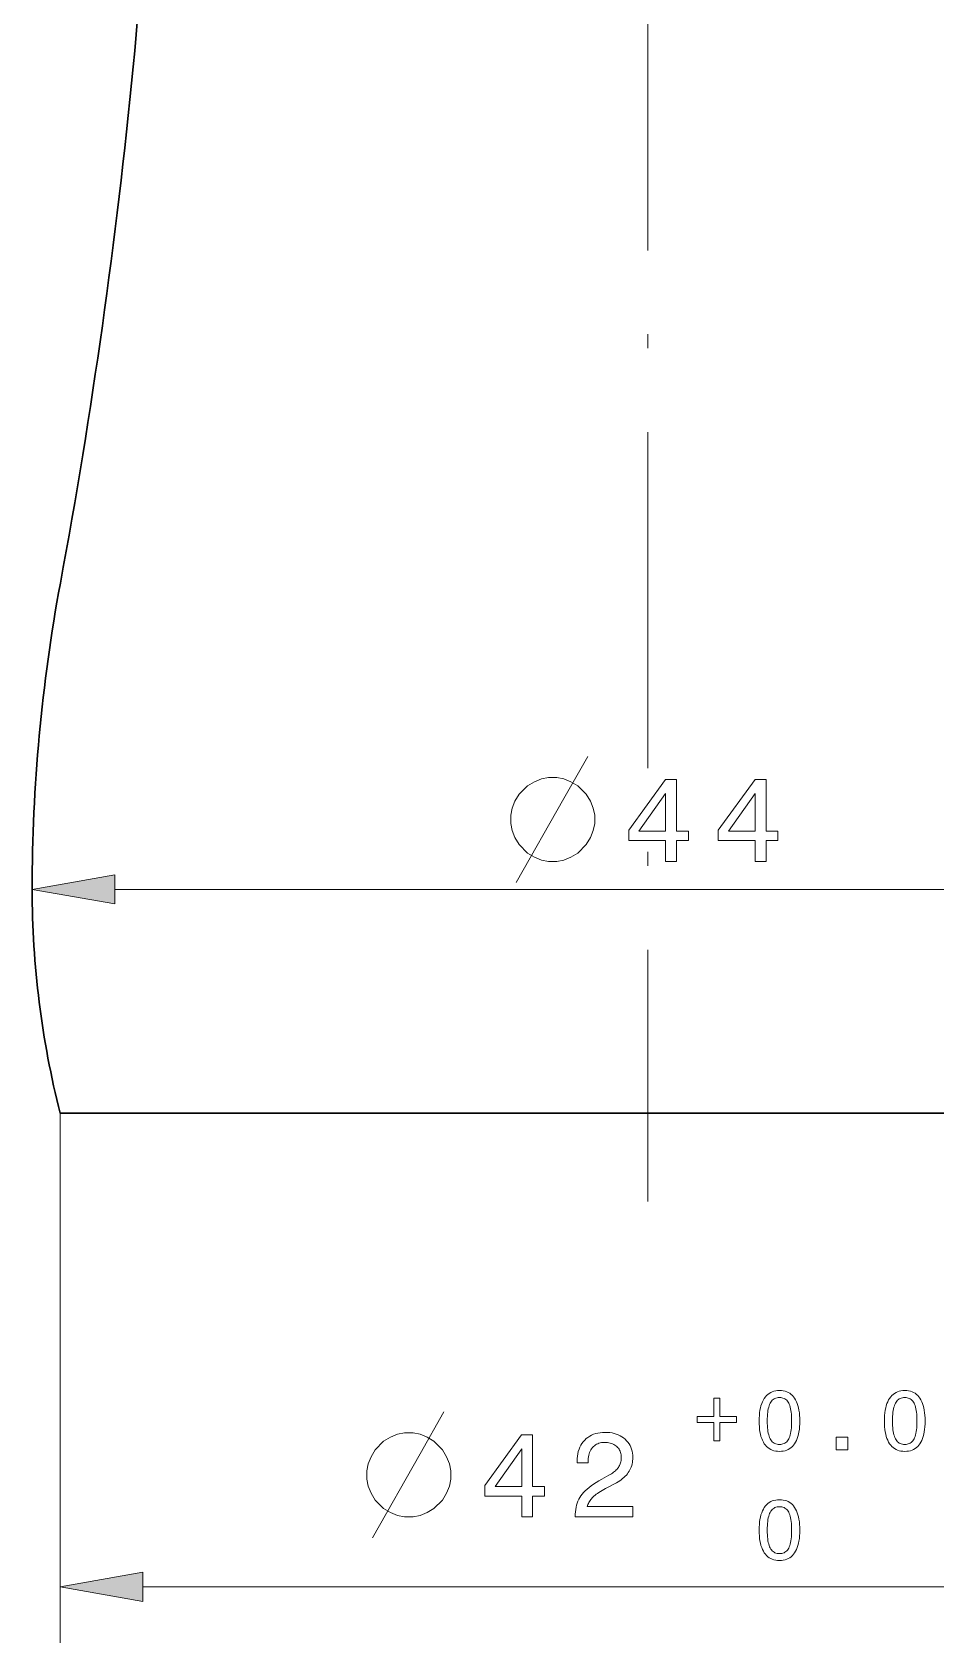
# Model space of a CAD drawing. Extents: x 0 to 297, y 0 to 420.
# Drawn here: x 126 to 158.3, y 96.5 to 154 of the extents above; entities that cross this region are included whole.
import ezdxf

# ---------------------------------------------------------------- set-up
doc = ezdxf.new("R2010")
doc.units = 0
doc.linetypes.add('DASHDOT', pattern=[18.5, 12, -3, 0.5, -3])

msp = doc.modelspace()

# ---------------------------------------------------------------- linework, layer by layer
at = {"color": 7, "linetype": 'DASHDOT', "lineweight": 13}
msp.add_line((147.963, 343.239), (147.963, 112.248), dxfattribs=at)
at = {"color": 7, "lineweight": 13}
for p, q in [((128.918, 123.402), (167.009, 123.402)), ((129.918, 98.481), (166.009, 98.481))]:
    msp.add_line(p, q, dxfattribs=at)
at = {"color": 7, "lineweight": 13, "ltscale": 0.473018}
msp.add_line((126.963, 115.402), (126.963, 96.481), dxfattribs=at)
at = {"color": 7, "lineweight": 30}
for p, q in [((126.963, 115.402), (168.963, 115.402)), ((127.013, 115.402), (168.913, 115.402))]:
    msp.add_line(p, q, dxfattribs=at)
at = {"color": 7, "lineweight": 13}
for points in [[(143.264, 123.652), (144.964, 126.652), (145.814, 128.152)], [(138.122, 100.231), (139.822, 103.231), (140.672, 104.731)]]:
    msp.add_lwpolyline(points, dxfattribs=at)
for points in [[(144.714, 127.402), (144.414, 127.402), (144.164, 127.352), (143.914, 127.252), (143.664, 127.102), (143.364, 126.802), (143.214, 126.552), (143.114, 126.302), (143.064, 126.052), (143.064, 125.752), (143.114, 125.502), (143.214, 125.252), (143.364, 125.002), (143.664, 124.702), (143.914, 124.552), (144.164, 124.452), (144.414, 124.402), (144.714, 124.402), (144.964, 124.452), (145.214, 124.552), (145.464, 124.702), (145.764, 125.002), (145.914, 125.252), (146.014, 125.502), (146.064, 125.752), (146.064, 126.052), (146.014, 126.302), (145.914, 126.552), (145.764, 126.802), (145.464, 127.102), (145.214, 127.252), (144.964, 127.352)], [(148.601, 124.402), (148.601, 125.144), (147.283, 125.144), (147.283, 125.523), (148.596, 127.334), (148.988, 127.334), (148.988, 125.489), (149.416, 125.489), (149.416, 125.144), (148.988, 125.144), (148.988, 124.402)], [(151.799, 124.402), (151.799, 125.144), (150.481, 125.144), (150.481, 125.523), (151.795, 127.334), (152.187, 127.334), (152.187, 125.489), (152.615, 125.489), (152.615, 125.144), (152.187, 125.144), (152.187, 124.402)], [(147.646, 125.489), (148.601, 125.489), (148.601, 126.832)], [(150.844, 125.489), (151.799, 125.489), (151.799, 126.832)], [(128.918, 123.922), (125.963, 123.402), (128.918, 122.881)], [(151.941, 104.405), (151.943, 104.509), (151.949, 104.608), (151.958, 104.702), (151.971, 104.79), (151.988, 104.874), (152.008, 104.953), (152.033, 105.026), (152.06, 105.094), (152.092, 105.158), (152.127, 105.216), (152.166, 105.269), (152.209, 105.316), (152.254, 105.358), (152.303, 105.394), (152.356, 105.425), (152.412, 105.45), (152.471, 105.469), (152.534, 105.483), (152.6, 105.491), (152.669, 105.494), (152.739, 105.491), (152.805, 105.483), (152.868, 105.469), (152.928, 105.45), (152.984, 105.425), (153.036, 105.395), (153.085, 105.359), (153.131, 105.318), (153.173, 105.271), (153.211, 105.218), (153.246, 105.16), (153.278, 105.097), (153.305, 105.029), (153.329, 104.956), (153.349, 104.877), (153.366, 104.793), (153.379, 104.704), (153.388, 104.609), (153.393, 104.51), (153.395, 104.405), (153.393, 104.3), (153.388, 104.201), (153.379, 104.107), (153.366, 104.018), (153.349, 103.935), (153.329, 103.856), (153.305, 103.783), (153.278, 103.715), (153.246, 103.652), (153.211, 103.595), (153.173, 103.543), (153.131, 103.496), (153.085, 103.455), (153.036, 103.419), (152.984, 103.389), (152.928, 103.364), (152.868, 103.345), (152.805, 103.331), (152.739, 103.323), (152.669, 103.32), (152.6, 103.323), (152.534, 103.331), (152.471, 103.345), (152.412, 103.364), (152.356, 103.389), (152.303, 103.42), (152.254, 103.456), (152.209, 103.497), (152.166, 103.544), (152.127, 103.596), (152.092, 103.654), (152.06, 103.717), (152.033, 103.785), (152.008, 103.858), (151.988, 103.936), (151.971, 104.02), (151.958, 104.108), (151.949, 104.202), (151.943, 104.301)], [(156.419, 104.405), (156.421, 104.509), (156.426, 104.608), (156.436, 104.702), (156.449, 104.79), (156.465, 104.874), (156.486, 104.953), (156.51, 105.026), (156.538, 105.094), (156.57, 105.158), (156.605, 105.216), (156.644, 105.269), (156.686, 105.316), (156.732, 105.358), (156.781, 105.394), (156.833, 105.425), (156.889, 105.45), (156.948, 105.469), (157.011, 105.483), (157.077, 105.491), (157.146, 105.494), (157.216, 105.491), (157.283, 105.483), (157.346, 105.469), (157.405, 105.45), (157.461, 105.425), (157.514, 105.395), (157.563, 105.359), (157.608, 105.318), (157.65, 105.271), (157.689, 105.218), (157.724, 105.16), (157.755, 105.097), (157.783, 105.029), (157.806, 104.956), (157.827, 104.877), (157.843, 104.793), (157.856, 104.704), (157.865, 104.609), (157.871, 104.51), (157.873, 104.405), (157.871, 104.3), (157.865, 104.201), (157.856, 104.107), (157.843, 104.018), (157.827, 103.935), (157.806, 103.856), (157.783, 103.783), (157.755, 103.715), (157.724, 103.652), (157.689, 103.595), (157.65, 103.543), (157.608, 103.496), (157.563, 103.455), (157.514, 103.419), (157.461, 103.389), (157.405, 103.364), (157.346, 103.345), (157.283, 103.331), (157.216, 103.323), (157.146, 103.32), (157.077, 103.323), (157.011, 103.331), (156.948, 103.345), (156.889, 103.364), (156.833, 103.389), (156.781, 103.42), (156.732, 103.456), (156.686, 103.497), (156.644, 103.544), (156.605, 103.596), (156.57, 103.654), (156.538, 103.717), (156.51, 103.785), (156.486, 103.858), (156.465, 103.936), (156.449, 104.02), (156.436, 104.108), (156.426, 104.202), (156.421, 104.301)], [(150.326, 105.218), (150.537, 105.218), (150.537, 104.563), (151.133, 104.563), (151.133, 104.353), (150.537, 104.353), (150.537, 103.698), (150.326, 103.698), (150.326, 104.353), (149.726, 104.353), (149.726, 104.563), (150.326, 104.563)], [(152.231, 104.405), (152.232, 104.321), (152.235, 104.241), (152.24, 104.166), (152.248, 104.095), (152.257, 104.029), (152.269, 103.968), (152.283, 103.911), (152.299, 103.86), (152.317, 103.812), (152.337, 103.77), (152.359, 103.731), (152.384, 103.697), (152.411, 103.667), (152.441, 103.641), (152.473, 103.619), (152.508, 103.6), (152.544, 103.586), (152.583, 103.576), (152.625, 103.57), (152.669, 103.568), (152.713, 103.57), (152.755, 103.576), (152.794, 103.586), (152.831, 103.6), (152.865, 103.618), (152.897, 103.64), (152.927, 103.666), (152.954, 103.696), (152.978, 103.73), (153, 103.767), (153.02, 103.81), (153.038, 103.857), (153.053, 103.909), (153.067, 103.965), (153.078, 104.026), (153.088, 104.093), (153.095, 104.164), (153.1, 104.239), (153.103, 104.32), (153.104, 104.405), (153.103, 104.491), (153.1, 104.571), (153.095, 104.647), (153.088, 104.718), (153.078, 104.785), (153.067, 104.846), (153.053, 104.903), (153.038, 104.955), (153.02, 105.002), (153, 105.044), (152.978, 105.082), (152.954, 105.116), (152.927, 105.146), (152.897, 105.172), (152.865, 105.193), (152.831, 105.211), (152.794, 105.225), (152.755, 105.235), (152.713, 105.241), (152.669, 105.243), (152.625, 105.241), (152.583, 105.235), (152.544, 105.225), (152.508, 105.211), (152.473, 105.193), (152.441, 105.171), (152.411, 105.145), (152.384, 105.114), (152.359, 105.08), (152.337, 105.042), (152.317, 104.999), (152.299, 104.952), (152.283, 104.9), (152.269, 104.843), (152.257, 104.782), (152.248, 104.716), (152.24, 104.645), (152.235, 104.57), (152.232, 104.49)], [(156.708, 104.405), (156.709, 104.321), (156.712, 104.241), (156.718, 104.166), (156.725, 104.095), (156.735, 104.029), (156.746, 103.968), (156.76, 103.911), (156.776, 103.86), (156.794, 103.812), (156.814, 103.77), (156.837, 103.731), (156.862, 103.697), (156.889, 103.667), (156.919, 103.641), (156.951, 103.619), (156.985, 103.6), (157.022, 103.586), (157.061, 103.576), (157.103, 103.57), (157.146, 103.568), (157.191, 103.57), (157.232, 103.576), (157.272, 103.586), (157.309, 103.6), (157.343, 103.618), (157.375, 103.64), (157.404, 103.666), (157.431, 103.696), (157.456, 103.73), (157.478, 103.767), (157.498, 103.81), (157.515, 103.857), (157.531, 103.909), (157.544, 103.965), (157.556, 104.026), (157.565, 104.093), (157.572, 104.164), (157.578, 104.239), (157.581, 104.32), (157.582, 104.405), (157.581, 104.491), (157.578, 104.571), (157.572, 104.647), (157.565, 104.718), (157.556, 104.785), (157.544, 104.846), (157.531, 104.903), (157.515, 104.955), (157.498, 105.002), (157.478, 105.044), (157.456, 105.082), (157.431, 105.116), (157.404, 105.146), (157.375, 105.172), (157.343, 105.193), (157.309, 105.211), (157.272, 105.225), (157.232, 105.235), (157.191, 105.241), (157.146, 105.243), (157.103, 105.241), (157.061, 105.235), (157.022, 105.225), (156.985, 105.211), (156.951, 105.193), (156.919, 105.171), (156.889, 105.145), (156.862, 105.114), (156.837, 105.08), (156.814, 105.042), (156.794, 104.999), (156.776, 104.952), (156.76, 104.9), (156.746, 104.843), (156.735, 104.782), (156.725, 104.716), (156.718, 104.645), (156.712, 104.57), (156.709, 104.49)], [(139.572, 103.981), (139.272, 103.981), (139.022, 103.931), (138.772, 103.831), (138.522, 103.681), (138.222, 103.381), (138.072, 103.131), (137.972, 102.881), (137.922, 102.631), (137.922, 102.331), (137.972, 102.081), (138.072, 101.831), (138.222, 101.581), (138.522, 101.281), (138.772, 101.131), (139.022, 101.031), (139.272, 100.981), (139.572, 100.981), (139.822, 101.031), (140.072, 101.131), (140.322, 101.281), (140.622, 101.581), (140.772, 101.831), (140.872, 102.081), (140.922, 102.331), (140.922, 102.631), (140.872, 102.881), (140.772, 103.131), (140.622, 103.381), (140.322, 103.681), (140.072, 103.831), (139.822, 103.931)], [(143.459, 100.981), (143.459, 101.723), (142.142, 101.723), (142.142, 102.102), (143.455, 103.913), (143.847, 103.913), (143.847, 102.069), (144.275, 102.069), (144.275, 101.723), (143.847, 101.723), (143.847, 100.981)], [(145.367, 100.981), (145.367, 100.993), (145.369, 101.081), (145.375, 101.166), (145.386, 101.247), (145.4, 101.326), (145.419, 101.402), (145.442, 101.475), (145.468, 101.544), (145.499, 101.611), (145.535, 101.676), (145.574, 101.737), (145.618, 101.796), (145.67, 101.856), (145.728, 101.915), (145.792, 101.974), (145.864, 102.034), (145.942, 102.093), (146.026, 102.152), (146.118, 102.211), (146.216, 102.269), (146.32, 102.328), (146.575, 102.467), (146.62, 102.492), (146.662, 102.518), (146.702, 102.545), (146.739, 102.572), (146.774, 102.599), (146.806, 102.627), (146.836, 102.656), (146.863, 102.686), (146.888, 102.716), (146.91, 102.746), (146.93, 102.778), (146.948, 102.811), (146.964, 102.844), (146.978, 102.879), (146.989, 102.915), (146.999, 102.952), (147.006, 102.99), (147.012, 103.029), (147.015, 103.069), (147.016, 103.11), (147.014, 103.157), (147.009, 103.202), (147.001, 103.245), (146.99, 103.286), (146.975, 103.325), (146.957, 103.363), (146.936, 103.399), (146.911, 103.433), (146.883, 103.465), (146.852, 103.495), (146.819, 103.523), (146.783, 103.548), (146.744, 103.57), (146.704, 103.589), (146.661, 103.605), (146.617, 103.618), (146.569, 103.628), (146.52, 103.636), (146.469, 103.64), (146.415, 103.641), (146.362, 103.64), (146.311, 103.634), (146.262, 103.625), (146.216, 103.612), (146.172, 103.595), (146.13, 103.575), (146.091, 103.551), (146.053, 103.523), (146.019, 103.491), (145.986, 103.456), (145.956, 103.417), (145.929, 103.376), (145.906, 103.332), (145.885, 103.285), (145.868, 103.236), (145.854, 103.183), (145.843, 103.128), (145.835, 103.07), (145.83, 103.009), (145.829, 102.946), (145.829, 102.91), (145.437, 102.91), (145.437, 102.971), (145.439, 103.064), (145.448, 103.153), (145.461, 103.238), (145.48, 103.319), (145.504, 103.396), (145.534, 103.469), (145.569, 103.539), (145.609, 103.604), (145.655, 103.665), (145.707, 103.723), (145.763, 103.775), (145.822, 103.822), (145.886, 103.864), (145.953, 103.9), (146.024, 103.931), (146.1, 103.955), (146.178, 103.975), (146.261, 103.989), (146.348, 103.997), (146.438, 104), (146.525, 103.997), (146.608, 103.99), (146.689, 103.978), (146.765, 103.96), (146.838, 103.938), (146.908, 103.911), (146.975, 103.879), (147.038, 103.842), (147.098, 103.8), (147.154, 103.753), (147.206, 103.702), (147.252, 103.648), (147.293, 103.591), (147.329, 103.531), (147.359, 103.468), (147.383, 103.402), (147.402, 103.332), (147.416, 103.26), (147.424, 103.185), (147.427, 103.106), (147.425, 103.045), (147.421, 102.985), (147.413, 102.927), (147.401, 102.87), (147.387, 102.815), (147.369, 102.762), (147.348, 102.71), (147.324, 102.659), (147.297, 102.61), (147.267, 102.563), (147.233, 102.517), (147.196, 102.472), (147.155, 102.429), (147.112, 102.387), (147.064, 102.346), (147.014, 102.306), (146.96, 102.267), (146.902, 102.23), (146.842, 102.194), (146.778, 102.159), (146.525, 102.031), (146.455, 101.994), (146.389, 101.957), (146.327, 101.921), (146.269, 101.886), (146.215, 101.852), (146.165, 101.818), (146.12, 101.786), (146.078, 101.753), (146.04, 101.722), (146.007, 101.691), (145.977, 101.661), (145.948, 101.629), (145.922, 101.597), (145.898, 101.564), (145.877, 101.531), (145.857, 101.496), (145.839, 101.461), (145.824, 101.426), (145.811, 101.389), (145.799, 101.352), (147.427, 101.352), (147.427, 100.981)], [(154.7, 103.381), (154.7, 103.831), (155.117, 103.831), (155.117, 103.381)], [(142.504, 102.069), (143.459, 102.069), (143.459, 103.412)], [(151.941, 100.505), (151.943, 100.609), (151.949, 100.708), (151.958, 100.802), (151.971, 100.89), (151.988, 100.974), (152.008, 101.053), (152.033, 101.126), (152.06, 101.194), (152.092, 101.258), (152.127, 101.316), (152.166, 101.369), (152.209, 101.416), (152.254, 101.458), (152.303, 101.494), (152.356, 101.525), (152.412, 101.55), (152.471, 101.569), (152.534, 101.583), (152.6, 101.591), (152.669, 101.594), (152.739, 101.591), (152.805, 101.583), (152.868, 101.569), (152.928, 101.55), (152.984, 101.525), (153.036, 101.495), (153.085, 101.459), (153.131, 101.417), (153.173, 101.371), (153.211, 101.318), (153.246, 101.26), (153.278, 101.197), (153.305, 101.129), (153.329, 101.056), (153.349, 100.977), (153.366, 100.893), (153.379, 100.804), (153.388, 100.709), (153.393, 100.61), (153.395, 100.505), (153.393, 100.4), (153.388, 100.301), (153.379, 100.207), (153.366, 100.118), (153.349, 100.035), (153.329, 99.956), (153.305, 99.883), (153.278, 99.815), (153.246, 99.752), (153.211, 99.695), (153.173, 99.643), (153.131, 99.596), (153.085, 99.555), (153.036, 99.519), (152.984, 99.489), (152.928, 99.464), (152.868, 99.445), (152.805, 99.431), (152.739, 99.423), (152.669, 99.42), (152.6, 99.423), (152.534, 99.431), (152.471, 99.445), (152.412, 99.464), (152.356, 99.489), (152.303, 99.52), (152.254, 99.556), (152.209, 99.597), (152.166, 99.644), (152.127, 99.696), (152.092, 99.754), (152.06, 99.817), (152.033, 99.885), (152.008, 99.958), (151.988, 100.036), (151.971, 100.12), (151.958, 100.208), (151.949, 100.302), (151.943, 100.401)], [(152.231, 100.505), (152.232, 100.421), (152.235, 100.341), (152.24, 100.266), (152.248, 100.195), (152.257, 100.129), (152.269, 100.068), (152.283, 100.011), (152.299, 99.96), (152.317, 99.912), (152.337, 99.87), (152.359, 99.831), (152.384, 99.797), (152.411, 99.767), (152.441, 99.741), (152.473, 99.719), (152.508, 99.7), (152.544, 99.686), (152.583, 99.676), (152.625, 99.67), (152.669, 99.668), (152.713, 99.67), (152.755, 99.676), (152.794, 99.686), (152.831, 99.7), (152.865, 99.718), (152.897, 99.74), (152.927, 99.766), (152.954, 99.796), (152.978, 99.83), (153, 99.867), (153.02, 99.91), (153.038, 99.957), (153.053, 100.009), (153.067, 100.065), (153.078, 100.126), (153.088, 100.193), (153.095, 100.264), (153.1, 100.339), (153.103, 100.42), (153.104, 100.505), (153.103, 100.591), (153.1, 100.671), (153.095, 100.747), (153.088, 100.818), (153.078, 100.885), (153.067, 100.946), (153.053, 101.003), (153.038, 101.055), (153.02, 101.102), (153, 101.144), (152.978, 101.182), (152.954, 101.216), (152.927, 101.246), (152.897, 101.272), (152.865, 101.293), (152.831, 101.311), (152.794, 101.325), (152.755, 101.335), (152.713, 101.341), (152.669, 101.343), (152.625, 101.341), (152.583, 101.335), (152.544, 101.325), (152.508, 101.311), (152.473, 101.293), (152.441, 101.271), (152.411, 101.245), (152.384, 101.214), (152.359, 101.18), (152.337, 101.142), (152.317, 101.099), (152.299, 101.052), (152.283, 101), (152.269, 100.943), (152.257, 100.882), (152.248, 100.816), (152.24, 100.745), (152.235, 100.67), (152.232, 100.59)], [(129.918, 99.002), (126.963, 98.481), (129.918, 97.96)]]:
    msp.add_lwpolyline(points, close=True, dxfattribs=at)
at = {"color": 7, "lineweight": 30}
for centre, radius, start, end in [((-84.47, 173.552), 215.044, 349.49415, 359.42706), ((185.963, 123.402), 60, 169.49415, 180.00001), ((158.463, 123.402), 32.5, 180.00001, 194.25002)]:
    msp.add_arc(centre, radius, start, end, dxfattribs=at)
at = {"color": 7, "lineweight": 13}
for points in [[(128.918, 123.922), (125.963, 123.402), (128.918, 123.922), (128.918, 122.881)], [(129.918, 99.002), (126.963, 98.481), (129.918, 99.002), (129.918, 97.96)]]:
    msp.add_solid(points, dxfattribs=at)

doc.saveas('drawing.dxf')
